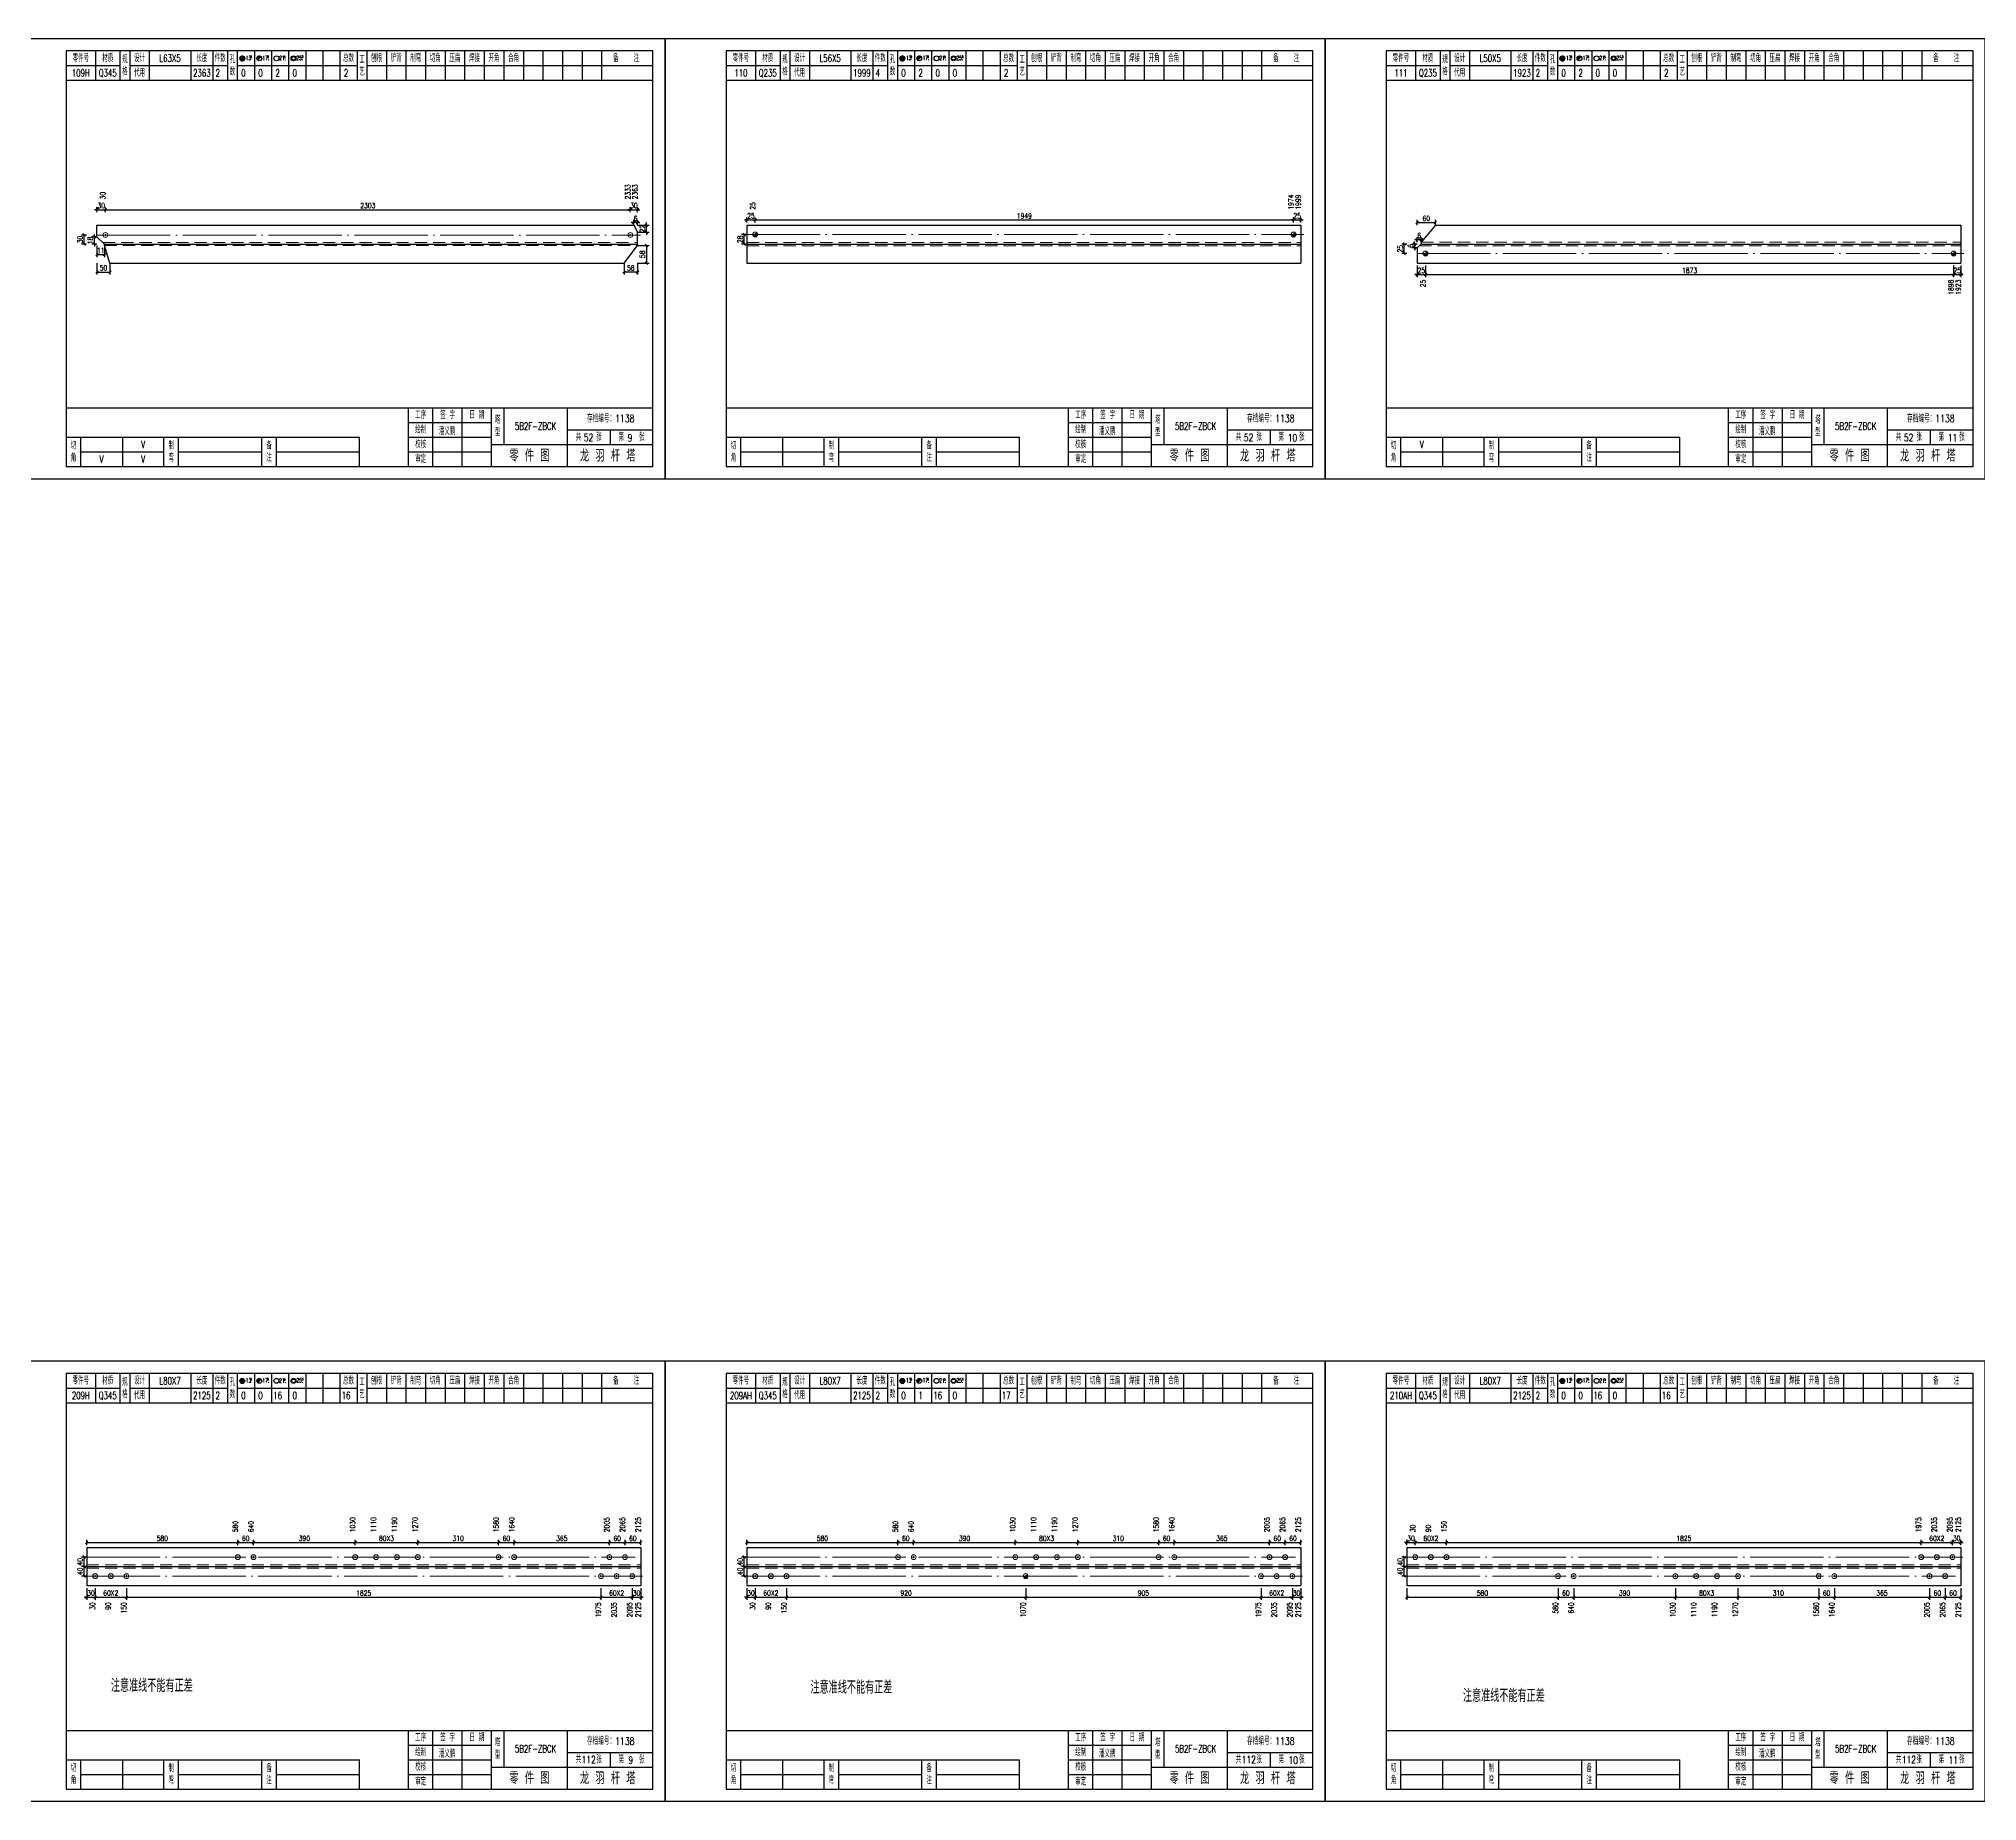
# Model space of a CAD drawing. Header units: millimetres. Extents: x 0 to 30240, y -10896 to -1348.
# Drawn here: x 2174 to 2967, y -2069 to -1348 of the extents above; entities that cross this region are included whole.
import ezdxf
from ezdxf.enums import TextEntityAlignment as Align

# ---------------------------------------------------------------- set-up
doc = ezdxf.new("R2010")
doc.units = ezdxf.units.MM
doc.header["$LTSCALE"] = 20
doc.header["$PDMODE"] = 1
doc.linetypes.add('DASHDOT2X', pattern=[1.75, 1.5, -0.125, 0, -0.125])
doc.linetypes.add('HIDDEN', pattern=[0.375, 0.25, -0.125])
for name, color, linetype, lineweight in [('1', 7, 'Continuous', 25), ('11', 3, 'Continuous', 13), ('2', 1, 'HIDDEN', 13), ('5', 1, 'Continuous', 13), ('7', 2, 'DASHDOT2X', 13)]:
    doc.layers.add(name, color=color, linetype=linetype, lineweight=lineweight)
doc.styles.get("Standard").update_dxf_attribs({"font": 'simplex', "width": 0.7, "bigfont": 'gbhzfs.shx'})
doc.styles.add('SYMBOL_TXT', font='txt.shx', dxfattribs={"width": 0.6})
doc.styles.add('TITLE_TXT', font='simplex.shx', dxfattribs={"width": 0.75, "height": 2.5, "bigfont": 'gbhzfs.shx'})
doc.dimstyles.get("Standard").update_dxf_attribs({"dimtxt": 2.1, "dimasz": 1, "dimexe": 1.05, "dimexo": 0, "dimgap": 0.63, "dimtad": 1, "dimzin": 0, "dimdsep": 46, "dimtxsty": 'standard', "dimblk": 'OBLIQUE', "dimblk1": 'OBLIQUE', "dimblk2": 'OBLIQUE', "dimcen": 0.09, "dimadec": 0, "dimazin": 0, "dimtfac": 1, "dimtdec": 1, "dimtix": 1, "dimtmove": 0, "dimatfit": 3, "dimfxl": 0, "dimtolj": 1, "dimtzin": 0, "dimarcsym": 0})
pattern_1 = [(0, (-3, 0), (0, 0.0125), [])]

# ---------------------------------------------------------------- blocks, each defined once
blk = doc.blocks.new('M12_HOLE')
h = blk.add_hatch()
h.set_pattern_fill('LINE', scale=0.1, style=0)
h.set_pattern_definition(pattern_1)
h.paths.add_polyline_path([(-5, 0, 1), (-1, 0, 1)])
at = {"color": 7}
blk.add_circle((-3, 0), 2, dxfattribs=at)
at = {"color": 7, "attachment_point": 1, "style": 'SYMBOL_TXT'}
for s, insert, char_height, width in [('13\\f??|b0|i0|c0|p54;.', (-0.1, 2.1), 3.5, 5.707), ('5', (3.7, 2.3), 1.8, 2.931)]:
    blk.add_mtext(s, dxfattribs=dict(at, insert=insert, char_height=char_height, width=width))
blk = doc.blocks.new('M16_HOLE')
h = blk.add_hatch()
h.set_pattern_fill('LINE', scale=0.1, style=0)
h.set_pattern_definition(pattern_1)
h.paths.add_polyline_path([(-1.6, 1.4, 0.668179), (-5, 0, 0.198912), (-4.4, -1.4)])
at = {"color": 7}
blk.add_circle((-3, 0), 2, dxfattribs=at)
at = {"color": 7, "attachment_point": 1, "style": 'SYMBOL_TXT'}
for s, insert, char_height, width in [('17.', (-0.4, 2.1), 3.5, 6.316), ('5', (3.6, 2.3), 1.8, 1.822)]:
    blk.add_mtext(s, dxfattribs=dict(at, insert=insert, char_height=char_height, width=width))
blk = doc.blocks.new('M20_HOLE')
at = {"color": 7}
blk.add_circle((-3, 0), 2, dxfattribs=at)
at = {"color": 7, "attachment_point": 1, "style": 'SYMBOL_TXT'}
for s, insert, char_height, width in [('21.', (-0.7, 2), 3.5, 6.074), ('5', (3.3, 2), 1.8, 1.458)]:
    blk.add_mtext(s, dxfattribs=dict(at, insert=insert, char_height=char_height, width=width))
blk = doc.blocks.new('M24_HOLE')
at = {"color": 7}
for radius in [2, 1.5]:
    blk.add_circle((-3, 0), radius, dxfattribs=at)
at = {"color": 7, "attachment_point": 1, "style": 'SYMBOL_TXT'}
for s, insert, char_height, width in [('25.', (-0.7, 2.1), 3.5, 2.429), ('5', (3.9, 2.3), 1.8, 1.944)]:
    blk.add_mtext(s, dxfattribs=dict(at, insert=insert, char_height=char_height, width=width))
blk = doc.blocks.new('JgCard')
for p, q in [((270, 180), (0, 180)), ((0, 180), (0, 0)), ((265, 175), (25, 175)), ((25, 175), (25, 5)), ((37, 175), (37, 163)), ((47, 175), (47, 163)), ((51, 175), (51, 163)), ((59, 175), (59, 163)), ((76, 175), (76, 163)), ((85, 175), (85, 163)), ((91, 175), (91, 163)), ((95, 175), (95, 163)), ((102, 175), (102, 163)), ((109, 175), (109, 163)), ((116, 175), (116, 163)), ((123, 175), (123, 163)), ((130, 175), (130, 163)), ((137, 175), (137, 163)), ((144, 175), (144, 163)), ((148, 175), (148, 163)), ((156, 175), (156, 163)), ((164, 175), (164, 163)), ((172, 175), (172, 163)), ((180, 175), (180, 163)), ((188, 175), (188, 163)), ((196, 175), (196, 163)), ((204, 175), (204, 163)), ((212, 175), (212, 163)), ((220, 175), (220, 163)), ((228, 175), (228, 163)), ((236, 175), (236, 163)), ((244, 175), (244, 163)), ((265, 5), (265, 175)), ((270, 0), (270, 180)), ((25, 169), (47, 169)), ((51, 169), (91, 169)), ((95, 169), (144, 169)), ((148, 169), (265, 169)), ((25, 163), (265, 163)), ((25, 29), (265, 29)), ((165, 5), (165, 29)), ((175, 5), (175, 29)), ((187, 5), (187, 29)), ((199, 5), (199, 29)), ((204, 29), (204, 14)), ((230, 5), (230, 29)), ((25, 17), (145, 17)), ((31, 5), (31, 17)), ((48, 17), (48, 5)), ((65, 5), (65, 17)), ((71, 5), (71, 17)), ((105, 5), (105, 17)), ((111, 5), (111, 17)), ((145, 5), (145, 17)), ((165, 23), (199, 23)), ((165, 17), (199, 17)), ((230, 20), (265, 20)), ((247.5, 20), (247.5, 14)), ((31, 11), (65, 11)), ((71, 11), (105, 11)), ((111, 11), (145, 11)), ((165, 11), (199, 11)), ((199, 14), (265, 14)), ((0, 0), (270, 0)), ((25, 5), (265, 5))]:
    blk.add_line(p, q)
blk.add_lwpolyline([(96.03, 171.99, -1), (98.03, 171.99, -1)], format="xyb", close=True)
blk.add_point((145, 96))
at = {"xscale": 0.5, "yscale": 0.5, "zscale": 0.5}
for name, p in [('M12_HOLE', (98.53, 171.99)), ('M16_HOLE', (105.5, 172)), ('M20_HOLE', (112.5, 172)), ('M24_HOLE', (119.5, 172))]:
    blk.add_blockref(name, p, dxfattribs=at)
at = {"style": 'TITLE_TXT', "width": 0.75}
for s, height, p in [('存档编号：1138', 3.076, (238.02, 23.07)), ('潘义鹏', 3, (177.45, 17.91)), ('龙 羽 杆 塔', 5, (235.17, 6.97))]:
    blk.add_text(s, height=height, dxfattribs=at).set_placement(p)
at = {"attachment_point": 5, "style": 'TITLE_TXT'}
for s, insert, char_height, width in [('零件号', (31, 172), 3, 15), ('材质', (42, 172), 3, 8), ('规格', (49, 169), 3, 4), ('代用', (55, 166), 3, 8), ('设计', (55, 172), 3, 8), ('长度', (80.5, 172), 3, 8), ('件数', (88, 172), 3, 6), ('孔数', (93, 169), 3, 4), ('总数', (140.5, 172), 3, 7), ('工\\P艺', (146, 169), 3, 4), ('刨根', (152, 172), 3, 8), ('铲背', (160, 172), 3, 8), ('制弯', (168, 172), 3, 8), ('切角', (176, 172), 3, 8), ('压扁', (184, 172), 3, 8), ('焊接', (192, 172), 3, 8), ('开角', (200, 172), 3, 8), ('合角', (208, 172), 3, 8), ('备    注', (254, 172), 3, 22), ('工序', (170, 26), 3, 10), ('签 字', (181, 26), 3, 12), ('日 期', (193, 26), 3, 12), ('塔\\P型', (201.5, 21.5), 3, 5), ('绘制', (170, 20), 3, 10), ('共    张', (238.75, 17), 3, 17.5), ('第    张', (256.25, 17), 3, 17.5), ('切\\P角', (28, 11), 3, 6), ('制\\P弯', (68, 11), 3, 6), ('备\\P注', (108, 11), 3, 6), ('校核', (170, 14), 3, 10), ('审定', (170, 8), 3, 10), ('零 件 图', (214.5, 9.5), 5, 31)]:
    blk.add_mtext(s, dxfattribs=dict(at, insert=insert, char_height=char_height, width=width))
blk = doc.blocks.new('M20')
for p, q in [((-0.5, 0), (0.5, 0)), ((0, -0.5), (0, 0.5))]:
    blk.add_line(p, q)
blk.add_circle((0, 0), 1)
blk = doc.blocks.new('_Oblique')
at = {"color": 0, "linetype": 'ByBlock', "lineweight": -2}
blk.add_line((-0.5, -0.5), (0.5, 0.5), dxfattribs=at)
blk = doc.blocks.new('*D184')
at = {"layer": '11', "color": 0, "lineweight": -2}
for p, q in [((2197.6, -1417.79), (2196.6, -1417.79)), ((2197.6, -1418.84), (2197.6, -1416.74)), ((2197.6, -1417.79), (2201.04, -1417.79)), ((2201.04, -1418.84), (2201.04, -1416.74)), ((2201.04, -1417.79), (2202.04, -1417.79))]:
    blk.add_line(p, q, dxfattribs=at)
at = {"layer": 'Defpoints', "color": 0}
for p in [(2197.6, -1418.84), (2201.04, -1417.79), (2201.04, -1418.84)]:
    blk.add_point(p, dxfattribs=at)
at = {"layer": '11', "color": 0, "lineweight": -2}
blk.add_blockref('_Oblique', (2197.6, -1417.79), dxfattribs=at)
at = {"layer": '11', "color": 0, "lineweight": -2, "rotation": 180}
blk.add_blockref('_Oblique', (2201.04, -1417.79), dxfattribs=at)
at = {"layer": '11', "color": 0, "insert": (2199.32, -1416.11), "char_height": 2.1, "attachment_point": 5}
blk.add_mtext('\\A1;30', dxfattribs=at)
blk = doc.blocks.new('*D186')
at = {"layer": '11', "color": 0, "lineweight": -2}
for p, q in [((2415.76, -1417.79), (2414.76, -1417.79)), ((2415.76, -1418.84), (2415.76, -1416.74)), ((2415.76, -1417.79), (2418.7, -1417.79)), ((2418.7, -1418.84), (2418.7, -1416.74)), ((2418.7, -1417.79), (2419.7, -1417.79))]:
    blk.add_line(p, q, dxfattribs=at)
at = {"layer": 'Defpoints', "color": 0}
for p in [(2415.76, -1418.84), (2418.7, -1417.79), (2418.7, -1418.84)]:
    blk.add_point(p, dxfattribs=at)
at = {"layer": '11', "color": 0, "lineweight": -2}
blk.add_blockref('_Oblique', (2415.76, -1417.79), dxfattribs=at)
at = {"layer": '11', "color": 0, "lineweight": -2, "rotation": 180}
blk.add_blockref('_Oblique', (2418.7, -1417.79), dxfattribs=at)
at = {"layer": '11', "color": 0, "insert": (2417.23, -1416.11), "char_height": 2.1, "attachment_point": 5}
blk.add_mtext('\\A1;30', dxfattribs=at)
blk = doc.blocks.new('*D189')
at = {"layer": '11', "color": 0, "lineweight": -2}
for p, q in [((2197.6, -1428.9), (2195.5, -1428.9)), ((2197.6, -1431.86), (2195.5, -1431.86)), ((2196.55, -1428.9), (2196.55, -1427.9)), ((2196.55, -1431.86), (2196.55, -1428.9)), ((2196.55, -1431.86), (2196.55, -1432.86))]:
    blk.add_line(p, q, dxfattribs=at)
at = {"layer": 'Defpoints', "color": 0}
for p in [(2196.55, -1428.9), (2197.6, -1428.9), (2197.6, -1431.86)]:
    blk.add_point(p, dxfattribs=at)
at = {"layer": '11', "color": 0, "lineweight": -2}
for p, rotation in [((2196.55, -1428.9), 270), ((2196.55, -1431.86), 90)]:
    blk.add_blockref('_Oblique', p, dxfattribs=dict(at, rotation=rotation))
at = {"layer": '11', "color": 0, "insert": (2194.87, -1430.38), "char_height": 2.1, "attachment_point": 5, "rotation": 90}
blk.add_mtext('\\A1;18', dxfattribs=at)
blk = doc.blocks.new('*D190')
at = {"layer": '11', "color": 0, "lineweight": -2}
for p, q in [((2418.7, -1432.48), (2423.43, -1432.48)), ((2422.38, -1432.48), (2422.38, -1439.63)), ((2418.7, -1439.63), (2423.43, -1439.63))]:
    blk.add_line(p, q, dxfattribs=at)
at = {"layer": 'Defpoints', "color": 0}
for p in [(2418.7, -1432.48), (2418.7, -1439.63), (2422.38, -1439.63)]:
    blk.add_point(p, dxfattribs=at)
at = {"layer": '11', "color": 0, "lineweight": -2}
for p, rotation in [((2422.38, -1432.48), 90), ((2422.38, -1439.63), 270)]:
    blk.add_blockref('_Oblique', p, dxfattribs=dict(at, rotation=rotation))
at = {"layer": '11', "color": 0, "insert": (2420.7, -1436.06), "char_height": 2.1, "attachment_point": 5, "rotation": 90}
blk.add_mtext('\\A1;58', dxfattribs=at)
blk = doc.blocks.new('*D191')
at = {"layer": '11', "color": 0, "lineweight": -2}
for p, q in [((2413.18, -1439.63), (2413.18, -1444.36)), ((2418.7, -1439.63), (2418.7, -1444.36)), ((2418.7, -1443.31), (2413.18, -1443.31))]:
    blk.add_line(p, q, dxfattribs=at)
at = {"layer": 'Defpoints', "color": 0}
for p in [(2413.18, -1439.63), (2418.7, -1439.63), (2413.18, -1443.31)]:
    blk.add_point(p, dxfattribs=at)
at = {"layer": '11', "color": 0, "lineweight": -2, "rotation": 180}
blk.add_blockref('_Oblique', (2413.18, -1443.31), dxfattribs=at)
at = {"layer": '11', "color": 0, "lineweight": -2}
blk.add_blockref('_Oblique', (2418.7, -1443.31), dxfattribs=at)
at = {"layer": '11', "color": 0, "insert": (2415.94, -1441.63), "char_height": 2.1, "attachment_point": 5}
blk.add_mtext('\\A1;58', dxfattribs=at)
blk = doc.blocks.new('*D192')
at = {"layer": '11', "color": 0, "lineweight": -2}
for p, q in [((2418.7, -1424.09), (2423.43, -1424.09)), ((2418.7, -1427.05), (2423.43, -1427.05)), ((2422.38, -1424.09), (2422.38, -1423.09)), ((2422.38, -1427.05), (2422.38, -1424.09)), ((2422.38, -1427.05), (2422.38, -1428.05))]:
    blk.add_line(p, q, dxfattribs=at)
at = {"layer": 'Defpoints', "color": 0}
for p in [(2418.7, -1424.09), (2418.7, -1427.05), (2422.38, -1424.09)]:
    blk.add_point(p, dxfattribs=at)
at = {"layer": '11', "color": 0, "lineweight": -2}
for p, rotation in [((2422.38, -1424.09), 270), ((2422.38, -1427.05), 90)]:
    blk.add_blockref('_Oblique', p, dxfattribs=dict(at, rotation=rotation))
at = {"layer": '11', "color": 0, "insert": (2420.7, -1425.57), "char_height": 2.1, "attachment_point": 5, "rotation": 90}
blk.add_mtext('\\A1;22', dxfattribs=at)
blk = doc.blocks.new('*D193')
at = {"layer": '11', "color": 0, "lineweight": -2}
for p, q in [((2417.15, -1423.04), (2416.15, -1423.04)), ((2417.15, -1424.09), (2417.15, -1421.99)), ((2418.7, -1423.04), (2417.15, -1423.04)), ((2418.7, -1424.09), (2418.7, -1421.99)), ((2418.7, -1423.04), (2419.7, -1423.04))]:
    blk.add_line(p, q, dxfattribs=at)
at = {"layer": 'Defpoints', "color": 0}
for p in [(2417.15, -1423.04), (2417.15, -1424.09), (2418.7, -1424.09)]:
    blk.add_point(p, dxfattribs=at)
at = {"layer": '11', "color": 0, "lineweight": -2}
blk.add_blockref('_Oblique', (2417.15, -1423.04), dxfattribs=at)
at = {"layer": '11', "color": 0, "lineweight": -2, "rotation": 180}
blk.add_blockref('_Oblique', (2418.7, -1423.04), dxfattribs=at)
at = {"layer": '11', "color": 0, "insert": (2417.92, -1421.36), "char_height": 2.1, "attachment_point": 5}
blk.add_mtext('\\A1;6', dxfattribs=at)
blk = doc.blocks.new('M16')
for p, q in [((-0.71, -0.71), (0.71, 0.71)), ((-0.4, 0), (0.4, 0)), ((0, 0.4), (0, -0.4))]:
    blk.add_line(p, q)
blk.add_circle((0, 0), 1)
for radius in [0.8, 0.6, 0.4, 0.2]:
    blk.add_arc((0, 0), radius, 225, 45)
blk = doc.blocks.new('*D195')
at = {"layer": '11', "color": 0, "lineweight": -2}
for p, q in [((2463.4, -1421.99), (2462.4, -1421.99)), ((2463.4, -1423.04), (2463.4, -1420.94)), ((2463.4, -1421.99), (2466.84, -1421.99)), ((2466.84, -1423.04), (2466.84, -1420.94)), ((2466.84, -1421.99), (2467.84, -1421.99))]:
    blk.add_line(p, q, dxfattribs=at)
at = {"layer": 'Defpoints', "color": 0}
for p in [(2463.4, -1423.04), (2466.84, -1421.99), (2466.84, -1423.04)]:
    blk.add_point(p, dxfattribs=at)
at = {"layer": '11', "color": 0, "lineweight": -2}
blk.add_blockref('_Oblique', (2463.4, -1421.99), dxfattribs=at)
at = {"layer": '11', "color": 0, "lineweight": -2, "rotation": 180}
blk.add_blockref('_Oblique', (2466.84, -1421.99), dxfattribs=at)
at = {"layer": '11', "color": 0, "insert": (2465.12, -1420.31), "char_height": 2.1, "attachment_point": 5}
blk.add_mtext('\\A1;25', dxfattribs=at)
blk = doc.blocks.new('*D197')
at = {"layer": '11', "color": 0, "lineweight": -2}
for p, q in [((2687.06, -1421.99), (2686.06, -1421.99)), ((2687.06, -1423.04), (2687.06, -1420.94)), ((2687.06, -1421.99), (2690, -1421.99)), ((2690, -1423.04), (2690, -1420.94)), ((2690, -1421.99), (2691, -1421.99))]:
    blk.add_line(p, q, dxfattribs=at)
at = {"layer": 'Defpoints', "color": 0}
for p in [(2687.06, -1423.04), (2690, -1421.99), (2690, -1423.04)]:
    blk.add_point(p, dxfattribs=at)
at = {"layer": '11', "color": 0, "lineweight": -2}
blk.add_blockref('_Oblique', (2687.06, -1421.99), dxfattribs=at)
at = {"layer": '11', "color": 0, "lineweight": -2, "rotation": 180}
blk.add_blockref('_Oblique', (2690, -1421.99), dxfattribs=at)
at = {"layer": '11', "color": 0, "insert": (2688.53, -1420.31), "char_height": 2.1, "attachment_point": 5}
blk.add_mtext('\\A1;25', dxfattribs=at)
blk = doc.blocks.new('*D199')
at = {"layer": '11', "color": 0, "lineweight": -2}
for p, q in [((2737.6, -1440.68), (2737.6, -1445.41)), ((2741.04, -1440.68), (2741.04, -1445.41)), ((2737.6, -1444.36), (2736.6, -1444.36)), ((2737.6, -1444.36), (2741.04, -1444.36)), ((2741.04, -1444.36), (2742.04, -1444.36))]:
    blk.add_line(p, q, dxfattribs=at)
at = {"layer": 'Defpoints', "color": 0}
for p in [(2737.6, -1440.68), (2741.04, -1440.68), (2741.04, -1444.36)]:
    blk.add_point(p, dxfattribs=at)
at = {"layer": '11', "color": 0, "lineweight": -2}
blk.add_blockref('_Oblique', (2737.6, -1444.36), dxfattribs=at)
at = {"layer": '11', "color": 0, "lineweight": -2, "rotation": 180}
blk.add_blockref('_Oblique', (2741.04, -1444.36), dxfattribs=at)
at = {"layer": '11', "color": 0, "insert": (2739.32, -1442.68), "char_height": 2.1, "attachment_point": 5}
blk.add_mtext('\\A1;25', dxfattribs=at)
blk = doc.blocks.new('*D201')
at = {"layer": '11', "color": 0, "lineweight": -2}
for p, q in [((2957.06, -1440.68), (2957.06, -1445.41)), ((2960, -1440.68), (2960, -1445.41)), ((2957.06, -1444.36), (2956.06, -1444.36)), ((2957.06, -1444.36), (2960, -1444.36)), ((2960, -1444.36), (2961, -1444.36))]:
    blk.add_line(p, q, dxfattribs=at)
at = {"layer": 'Defpoints', "color": 0}
for p in [(2957.06, -1440.68), (2960, -1440.68), (2960, -1444.36)]:
    blk.add_point(p, dxfattribs=at)
at = {"layer": '11', "color": 0, "lineweight": -2}
blk.add_blockref('_Oblique', (2957.06, -1444.36), dxfattribs=at)
at = {"layer": '11', "color": 0, "lineweight": -2, "rotation": 180}
blk.add_blockref('_Oblique', (2960, -1444.36), dxfattribs=at)
at = {"layer": '11', "color": 0, "insert": (2958.53, -1442.68), "char_height": 2.1, "attachment_point": 5}
blk.add_mtext('\\A1;25', dxfattribs=at)
blk = doc.blocks.new('*D203')
at = {"layer": '11', "color": 0, "lineweight": -2}
for p, q in [((2737.6, -1430.04), (2736.6, -1430.04)), ((2737.6, -1431.09), (2737.6, -1428.99)), ((2737.6, -1430.04), (2739.25, -1430.04)), ((2739.25, -1431.09), (2739.25, -1428.99)), ((2739.25, -1430.04), (2740.25, -1430.04))]:
    blk.add_line(p, q, dxfattribs=at)
at = {"layer": 'Defpoints', "color": 0}
for p in [(2737.6, -1431.09), (2739.25, -1430.04), (2739.25, -1431.09)]:
    blk.add_point(p, dxfattribs=at)
at = {"layer": '11', "color": 0, "lineweight": -2}
blk.add_blockref('_Oblique', (2737.6, -1430.04), dxfattribs=at)
at = {"layer": '11', "color": 0, "lineweight": -2, "rotation": 180}
blk.add_blockref('_Oblique', (2739.25, -1430.04), dxfattribs=at)
at = {"layer": '11', "color": 0, "insert": (2738.43, -1428.36), "char_height": 2.1, "attachment_point": 5}
blk.add_mtext('\\A1;6', dxfattribs=at)
blk = doc.blocks.new('*D204')
at = {"layer": '11', "color": 0, "lineweight": -2}
for p, q in [((2737.6, -1431.86), (2735.5, -1431.86)), ((2737.6, -1433.42), (2735.5, -1433.42)), ((2736.55, -1431.86), (2736.55, -1430.86)), ((2736.55, -1431.86), (2736.55, -1433.42)), ((2736.55, -1433.42), (2736.55, -1434.42))]:
    blk.add_line(p, q, dxfattribs=at)
at = {"layer": 'Defpoints', "color": 0}
for p in [(2736.55, -1433.42), (2737.6, -1431.86), (2737.6, -1433.42)]:
    blk.add_point(p, dxfattribs=at)
at = {"layer": '11', "color": 0, "lineweight": -2}
for p, rotation in [((2736.55, -1431.86), 270), ((2736.55, -1433.42), 90)]:
    blk.add_blockref('_Oblique', p, dxfattribs=dict(at, rotation=rotation))
at = {"layer": '11', "color": 0, "insert": (2734.87, -1432.64), "char_height": 2.1, "attachment_point": 5, "rotation": 90}
blk.add_mtext('\\A1;6', dxfattribs=at)
blk = doc.blocks.new('*D1122')
at = {"layer": '11', "color": 0, "lineweight": -2}
for p, q in [((2193.4, -1981.79), (2193.4, -1986.51)), ((2196.84, -1981.79), (2196.84, -1986.51)), ((2193.4, -1985.46), (2192.4, -1985.46)), ((2193.4, -1985.46), (2196.84, -1985.46)), ((2196.84, -1985.46), (2197.84, -1985.46))]:
    blk.add_line(p, q, dxfattribs=at)
at = {"layer": 'Defpoints', "color": 0}
for p in [(2193.4, -1981.79), (2196.84, -1981.79), (2196.84, -1985.46)]:
    blk.add_point(p, dxfattribs=at)
at = {"layer": '11', "color": 0, "lineweight": -2}
blk.add_blockref('_Oblique', (2193.4, -1985.46), dxfattribs=at)
at = {"layer": '11', "color": 0, "lineweight": -2, "rotation": 180}
blk.add_blockref('_Oblique', (2196.84, -1985.46), dxfattribs=at)
at = {"layer": '11', "color": 0, "insert": (2195.12, -1983.78), "char_height": 2.1, "attachment_point": 5}
blk.add_mtext('\\A1;30', dxfattribs=at)
blk = doc.blocks.new('*D1126')
at = {"layer": '11', "color": 0, "lineweight": -2}
for p, q in [((2416.56, -1981.79), (2416.56, -1986.51)), ((2420, -1981.79), (2420, -1986.51)), ((2416.56, -1985.46), (2415.56, -1985.46)), ((2416.56, -1985.46), (2420, -1985.46)), ((2420, -1985.46), (2421, -1985.46))]:
    blk.add_line(p, q, dxfattribs=at)
at = {"layer": 'Defpoints', "color": 0}
for p in [(2416.56, -1981.79), (2420, -1981.79), (2420, -1985.46)]:
    blk.add_point(p, dxfattribs=at)
at = {"layer": '11', "color": 0, "lineweight": -2}
blk.add_blockref('_Oblique', (2416.56, -1985.46), dxfattribs=at)
at = {"layer": '11', "color": 0, "lineweight": -2, "rotation": 180}
blk.add_blockref('_Oblique', (2420, -1985.46), dxfattribs=at)
at = {"layer": '11', "color": 0, "insert": (2418.28, -1983.78), "char_height": 2.1, "attachment_point": 5}
blk.add_mtext('\\A1;30', dxfattribs=at)
blk = doc.blocks.new('*D1138')
at = {"layer": '11', "color": 0, "lineweight": -2}
for p, q in [((2463.4, -1981.79), (2463.4, -1986.51)), ((2466.84, -1981.79), (2466.84, -1986.51)), ((2463.4, -1985.46), (2462.4, -1985.46)), ((2463.4, -1985.46), (2466.84, -1985.46)), ((2466.84, -1985.46), (2467.84, -1985.46))]:
    blk.add_line(p, q, dxfattribs=at)
at = {"layer": 'Defpoints', "color": 0}
for p in [(2463.4, -1981.79), (2466.84, -1981.79), (2466.84, -1985.46)]:
    blk.add_point(p, dxfattribs=at)
at = {"layer": '11', "color": 0, "lineweight": -2}
blk.add_blockref('_Oblique', (2463.4, -1985.46), dxfattribs=at)
at = {"layer": '11', "color": 0, "lineweight": -2, "rotation": 180}
blk.add_blockref('_Oblique', (2466.84, -1985.46), dxfattribs=at)
at = {"layer": '11', "color": 0, "insert": (2465.12, -1983.78), "char_height": 2.1, "attachment_point": 5}
blk.add_mtext('\\A1;30', dxfattribs=at)
blk = doc.blocks.new('*D1143')
at = {"layer": '11', "color": 0, "lineweight": -2}
for p, q in [((2686.56, -1981.79), (2686.56, -1986.51)), ((2690, -1981.79), (2690, -1986.51)), ((2686.56, -1985.46), (2685.56, -1985.46)), ((2686.56, -1985.46), (2690, -1985.46)), ((2690, -1985.46), (2691, -1985.46))]:
    blk.add_line(p, q, dxfattribs=at)
at = {"layer": 'Defpoints', "color": 0}
for p in [(2686.56, -1981.79), (2690, -1981.79), (2690, -1985.46)]:
    blk.add_point(p, dxfattribs=at)
at = {"layer": '11', "color": 0, "lineweight": -2}
blk.add_blockref('_Oblique', (2686.56, -1985.46), dxfattribs=at)
at = {"layer": '11', "color": 0, "lineweight": -2, "rotation": 180}
blk.add_blockref('_Oblique', (2690, -1985.46), dxfattribs=at)
at = {"layer": '11', "color": 0, "insert": (2688.28, -1983.78), "char_height": 2.1, "attachment_point": 5}
blk.add_mtext('\\A1;30', dxfattribs=at)
blk = doc.blocks.new('*D1164')
at = {"layer": '11', "color": 0, "lineweight": -2}
for p, q in [((2733.4, -1963.1), (2732.4, -1963.1)), ((2733.4, -1964.15), (2733.4, -1962.05)), ((2733.4, -1963.1), (2736.84, -1963.1)), ((2736.84, -1964.15), (2736.84, -1962.05)), ((2736.84, -1963.1), (2737.84, -1963.1))]:
    blk.add_line(p, q, dxfattribs=at)
at = {"layer": 'Defpoints', "color": 0}
for p in [(2733.4, -1964.15), (2736.84, -1963.1), (2736.84, -1964.15)]:
    blk.add_point(p, dxfattribs=at)
at = {"layer": '11', "color": 0, "lineweight": -2}
blk.add_blockref('_Oblique', (2733.4, -1963.1), dxfattribs=at)
at = {"layer": '11', "color": 0, "lineweight": -2, "rotation": 180}
blk.add_blockref('_Oblique', (2736.84, -1963.1), dxfattribs=at)
at = {"layer": '11', "color": 0, "insert": (2735.12, -1961.42), "char_height": 2.1, "attachment_point": 5}
blk.add_mtext('\\A1;30', dxfattribs=at)
blk = doc.blocks.new('*D1168')
at = {"layer": '11', "color": 0, "lineweight": -2}
for p, q in [((2956.56, -1963.1), (2955.56, -1963.1)), ((2956.56, -1964.15), (2956.56, -1962.05)), ((2956.56, -1963.1), (2960, -1963.1)), ((2960, -1964.15), (2960, -1962.05)), ((2960, -1963.1), (2961, -1963.1))]:
    blk.add_line(p, q, dxfattribs=at)
at = {"layer": 'Defpoints', "color": 0}
for p in [(2956.56, -1964.15), (2960, -1963.1), (2960, -1964.15)]:
    blk.add_point(p, dxfattribs=at)
at = {"layer": '11', "color": 0, "lineweight": -2}
blk.add_blockref('_Oblique', (2956.56, -1963.1), dxfattribs=at)
at = {"layer": '11', "color": 0, "lineweight": -2, "rotation": 180}
blk.add_blockref('_Oblique', (2960, -1963.1), dxfattribs=at)
at = {"layer": '11', "color": 0, "insert": (2958.28, -1961.42), "char_height": 2.1, "attachment_point": 5}
blk.add_mtext('\\A1;30', dxfattribs=at)

msp = doc.modelspace()

# ---------------------------------------------------------------- linework, layer by layer
at = {"layer": '1'}
for p, q in [((2197.6, -1428.903), (2197.6, -1424.093)), ((2197.6, -1424.093), (2417.15, -1424.093)), ((2417.15, -1424.093), (2418.7, -1427.053)), ((2418.7, -1431.863), (2418.7, -1427.053)), ((2463.4, -1424.093), (2463.4, -1439.633)), ((2463.4, -1424.093), (2690, -1424.093)), ((2690, -1424.093), (2690, -1439.633)), ((2745.077, -1424.093), (2739.251, -1431.086)), ((2745.077, -1424.093), (2960, -1424.093)), ((2960, -1424.093), (2960, -1439.633)), ((2200.696, -1431.863), (2197.6, -1428.903)), ((2200.696, -1432.48), (2200.696, -1431.863)), ((2200.696, -1431.863), (2418.7, -1431.863)), ((2202.905, -1439.633), (2200.696, -1432.48)), ((2413.181, -1439.633), (2418.7, -1432.48)), ((2418.7, -1431.863), (2418.7, -1432.48)), ((2463.4, -1431.863), (2690, -1431.863)), ((2739.251, -1431.863), (2737.6, -1433.417)), ((2737.6, -1433.417), (2737.6, -1439.633)), ((2739.251, -1431.086), (2739.251, -1431.863)), ((2739.251, -1431.863), (2960, -1431.863)), ((2202.905, -1439.633), (2413.181, -1439.633)), ((2463.4, -1439.633), (2690, -1439.633)), ((2737.6, -1439.633), (2960, -1439.633)), ((2193.4, -1965.196), (2193.4, -1980.736)), ((2193.4, -1965.196), (2420, -1965.196)), ((2420, -1965.196), (2420, -1980.736)), ((2463.4, -1965.196), (2463.4, -1980.736)), ((2463.4, -1965.196), (2690, -1965.196)), ((2690, -1965.196), (2690, -1980.736)), ((2733.4, -1965.196), (2733.4, -1980.736)), ((2733.4, -1965.196), (2960, -1965.196)), ((2960, -1965.196), (2960, -1980.736)), ((2193.4, -1972.966), (2420, -1972.966)), ((2463.4, -1972.966), (2690, -1972.966)), ((2733.4, -1972.966), (2960, -1972.966)), ((2193.4, -1980.736), (2420, -1980.736)), ((2463.4, -1980.736), (2690, -1980.736)), ((2733.4, -1980.736), (2960, -1980.736))]:
    msp.add_line(p, q, dxfattribs=at)
at = {"layer": '2'}
for p, q in [((2200.051, -1431.246), (2418.7, -1431.246)), ((2200.696, -1432.48), (2418.7, -1432.48)), ((2463.4, -1431.169), (2690, -1431.169)), ((2463.4, -1432.557), (2690, -1432.557)), ((2738.426, -1432.64), (2960, -1432.64)), ((2739.251, -1431.086), (2960, -1431.086)), ((2193.4, -1972.286), (2420, -1972.286)), ((2193.4, -1973.646), (2420, -1973.646)), ((2463.4, -1972.286), (2690, -1972.286)), ((2463.4, -1973.646), (2690, -1973.646)), ((2733.4, -1972.286), (2960, -1972.286)), ((2733.4, -1973.646), (2960, -1973.646))]:
    msp.add_line(p, q, dxfattribs=at)
at = {"layer": '7'}
for p, q in [((2197.6, -1428.163), (2419.96, -1428.163)), ((2463.4, -1427.978), (2691.26, -1427.978)), ((2737.6, -1435.748), (2961.26, -1435.748)), ((2193.4, -1969.081), (2417.802, -1969.081)), ((2463.4, -1969.081), (2687.802, -1969.081)), ((2733.4, -1969.081), (2960.76, -1969.081)), ((2193.4, -1976.851), (2420.76, -1976.851)), ((2463.4, -1976.851), (2690.76, -1976.851)), ((2733.4, -1976.851), (2957.802, -1976.851))]:
    msp.add_line(p, q, dxfattribs=at)

# ---------------------------------------------------------------- block references
at = {"layer": '1'}
for p in [(2160, -1527.863), (2430, -1527.863), (2700, -1527.863), (2160, -2068.966), (2430, -2068.966), (2700, -2068.966)]:
    msp.add_blockref('JgCard', p, dxfattribs=at)
at = {"layer": '5'}
for name, p in [('M20', (2201.04, -1428.163)), ('M20', (2415.76, -1428.163)), ('M16', (2466.84, -1427.978)), ('M16', (2687.06, -1427.978)), ('M16', (2741.04, -1435.748)), ('M16', (2957.06, -1435.748)), ('M20', (2255.248, -1969.081)), ('M20', (2261.647, -1969.081)), ('M20', (2303.234, -1969.081)), ('M20', (2311.765, -1969.081)), ('M20', (2320.296, -1969.081)), ('M20', (2328.827, -1969.081)), ('M20', (2361.884, -1969.081)), ('M20', (2368.282, -1969.081)), ('M20', (2407.204, -1969.081)), ('M20', (2413.602, -1969.081)), ('M20', (2525.248, -1969.081)), ('M20', (2531.647, -1969.081)), ('M20', (2573.234, -1969.081)), ('M20', (2581.765, -1969.081)), ('M20', (2590.296, -1969.081)), ('M20', (2598.827, -1969.081)), ('M20', (2631.884, -1969.081)), ('M20', (2638.282, -1969.081)), ('M20', (2677.204, -1969.081)), ('M20', (2683.602, -1969.081)), ('M20', (2736.84, -1969.081)), ('M20', (2743.238, -1969.081)), ('M20', (2749.636, -1969.081)), ('M20', (2943.764, -1969.081)), ('M20', (2950.162, -1969.081)), ('M20', (2956.56, -1969.081)), ('M20', (2196.84, -1976.851)), ('M20', (2203.238, -1976.851)), ('M20', (2209.636, -1976.851)), ('M20', (2403.764, -1976.851)), ('M20', (2410.162, -1976.851)), ('M20', (2416.56, -1976.851)), ('M20', (2466.84, -1976.851)), ('M20', (2473.238, -1976.851)), ('M20', (2479.636, -1976.851)), ('M16', (2577.5, -1976.851)), ('M20', (2673.764, -1976.851)), ('M20', (2680.162, -1976.851)), ('M20', (2686.56, -1976.851)), ('M20', (2795.248, -1976.851)), ('M20', (2801.647, -1976.851)), ('M20', (2843.234, -1976.851)), ('M20', (2851.765, -1976.851)), ('M20', (2860.296, -1976.851)), ('M20', (2868.827, -1976.851)), ('M20', (2901.884, -1976.851)), ('M20', (2908.282, -1976.851)), ('M20', (2947.204, -1976.851)), ('M20', (2953.602, -1976.851))]:
    msp.add_blockref(name, p, dxfattribs=at)

# ---------------------------------------------------------------- texts
at = {"style": 'TITLE_TXT', "width": 0.75}
for s, p in [('52', (2396.734, -1512.53)), ('9', (2414.691, -1512.621)), ('52', (2666.734, -1512.53)), ('10', (2684.691, -1512.621)), ('52', (2936.734, -1512.53)), ('11', (2954.691, -1512.621)), ('112', (2395.855, -2053.439)), ('9', (2415.003, -2053.654)), ('112', (2665.855, -2053.439)), ('10', (2685.003, -2053.654)), ('112', (2935.855, -2053.439)), ('11', (2955.003, -2053.654))]:
    msp.add_text(s, height=3, dxfattribs=at).set_placement(p)
at = {"layer": '1', "width": 0.7}
for s, height, p in [('L63X5', 3, (2227.5, -1355.863)), ('L56X5', 3, (2497.5, -1355.863)), ('L50X5', 3, (2767.5, -1355.863)), ('109H', 3, (2191, -1361.863)), ('Q345', 3, (2202, -1361.863)), ('2363', 3, (2240.5, -1361.863)), ('2', 3, (2247, -1361.863)), ('0', 3, (2257.5, -1361.863)), ('0', 3, (2264.5, -1361.863)), ('2', 3, (2271.5, -1361.863)), ('0', 3, (2278.5, -1361.863)), ('2', 3, (2299.5, -1361.863)), ('110', 3, (2461, -1361.863)), ('Q235', 3, (2472, -1361.863)), ('1999', 3, (2510.5, -1361.863)), ('4', 3, (2517, -1361.863)), ('0', 3, (2527.5, -1361.863)), ('2', 3, (2534.5, -1361.863)), ('0', 3, (2541.5, -1361.863)), ('0', 3, (2548.5, -1361.863)), ('2', 3, (2569.5, -1361.863)), ('111', 3, (2731, -1361.863)), ('Q235', 3, (2742, -1361.863)), ('1923', 3, (2780.5, -1361.863)), ('2', 3, (2787, -1361.863)), ('0', 3, (2797.5, -1361.863)), ('2', 3, (2804.5, -1361.863)), ('0', 3, (2811.5, -1361.863)), ('0', 3, (2818.5, -1361.863)), ('2', 3, (2839.5, -1361.863)), ('V', 3, (2216.5, -1513.863)), ('V', 3, (2739.5, -1513.863)), ('V', 3, (2199.5, -1519.863)), ('V', 3, (2216.5, -1519.863)), ('209H', 3, (2191, -1902.966)), ('Q345', 3, (2202, -1902.966)), ('L80X7', 3, (2227.5, -1896.966)), ('2125', 3, (2240.5, -1902.966)), ('2', 3, (2247, -1902.966)), ('0', 3, (2257.5, -1902.966)), ('0', 3, (2264.5, -1902.966)), ('16', 3, (2271.5, -1902.966)), ('0', 3, (2278.5, -1902.966)), ('16', 3, (2299.5, -1902.966)), ('209AH', 3, (2461, -1902.966)), ('Q345', 3, (2472, -1902.966)), ('L80X7', 3, (2497.5, -1896.966)), ('2125', 3, (2510.5, -1902.966)), ('2', 3, (2517, -1902.966)), ('0', 3, (2527.5, -1902.966)), ('1', 3, (2534.5, -1902.966)), ('16', 3, (2541.5, -1902.966)), ('0', 3, (2548.5, -1902.966)), ('17', 3, (2569.5, -1902.966)), ('210AH', 3, (2731, -1902.966)), ('Q345', 3, (2742, -1902.966)), ('L80X7', 3, (2767.5, -1896.966)), ('2125', 3, (2780.5, -1902.966)), ('2', 3, (2787, -1902.966)), ('0', 3, (2797.5, -1902.966)), ('0', 3, (2804.5, -1902.966)), ('16', 3, (2811.5, -1902.966)), ('0', 3, (2818.5, -1902.966)), ('16', 3, (2839.5, -1902.966)), ('注意准线不能有正差', 5.3179, (2220.033, -2021.61)), ('注意准线不能有正差', 5.3179, (2506.2, -2022.298)), ('注意准线不能有正差', 5.3179, (2773.084, -2025.722))]:
    msp.add_text(s, height=height, dxfattribs=at).set_placement(p, align=Align.MIDDLE_CENTER)
for s, p in [('30', (2201.04, -1413.593)), ('2333', (2415.793, -1413.593)), ('2363', (2418.7, -1413.593)), ('25', (2466.84, -1417.793)), ('1974', (2687.023, -1417.793)), ('1999', (2690, -1417.793)), ('580', (2255.248, -1958.896)), ('640', (2261.647, -1958.896)), ('1030', (2303.234, -1958.896)), ('1110', (2311.765, -1958.896)), ('1190', (2320.296, -1958.896)), ('1270', (2328.827, -1958.896)), ('1580', (2361.884, -1958.896)), ('1640', (2368.282, -1958.896)), ('2005', (2407.204, -1958.896)), ('2065', (2413.602, -1958.896)), ('2125', (2420, -1958.896)), ('580', (2525.251, -1958.896)), ('640', (2531.65, -1958.896)), ('1030', (2573.237, -1958.896)), ('1110', (2581.768, -1958.896)), ('1190', (2590.299, -1958.896)), ('1270', (2598.83, -1958.896)), ('1580', (2631.887, -1958.896)), ('1640', (2638.285, -1958.896)), ('2005', (2677.207, -1958.896)), ('2065', (2683.605, -1958.896)), ('2125', (2690, -1958.896)), ('30', (2736.84, -1958.896)), ('90', (2743.238, -1958.896)), ('150', (2749.636, -1958.896)), ('1975', (2943.764, -1958.896)), ('2035', (2950.162, -1958.896)), ('2095', (2956.56, -1958.896)), ('2125', (2960, -1958.896))]:
    msp.add_text(s, height=2.1, rotation=90, dxfattribs=at).set_placement(p)
for s, p in [('25', (2741.04, -1446.458)), ('1898', (2957.029, -1446.458)), ('1923', (2960, -1446.458)), ('30', (2196.84, -1987.561)), ('90', (2203.238, -1987.561)), ('150', (2209.636, -1987.561)), ('1975', (2403.764, -1987.561)), ('2035', (2410.162, -1987.561)), ('2095', (2416.56, -1987.561)), ('2125', (2420, -1987.561)), ('30', (2466.84, -1987.561)), ('90', (2473.238, -1987.561)), ('150', (2479.636, -1987.561)), ('1070', (2577.5, -1987.561)), ('1975', (2673.764, -1987.561)), ('2035', (2680.162, -1987.561)), ('2095', (2686.56, -1987.561)), ('2125', (2690, -1987.561)), ('580', (2795.248, -1987.561)), ('640', (2801.647, -1987.561)), ('1030', (2843.234, -1987.561)), ('1110', (2851.765, -1987.561)), ('1190', (2860.296, -1987.561)), ('1270', (2868.827, -1987.561)), ('1580', (2901.884, -1987.561)), ('1640', (2908.282, -1987.561)), ('2005', (2947.204, -1987.561)), ('2065', (2953.602, -1987.561)), ('2125', (2960, -1987.561))]:
    msp.add_text(s, height=2.1, rotation=90, dxfattribs=at).set_placement(p, align=Align.RIGHT)
at = {"layer": '1', "char_height": 3, "width": 26, "attachment_point": 5}
for insert in [(2377, -1506.363), (2647, -1506.363), (2917, -1506.363), (2377, -2047.466), (2647, -2047.466), (2917, -2047.466)]:
    msp.add_mtext('5B2F-ZBCK', dxfattribs=dict(at, insert=insert))

# ---------------------------------------------------------------- dimensions: what is measured, and where the dimension line sits
at = {"layer": '1'}
for base, p1, p2, text in [((2192.35, -1428.163), (2193.35, -1431.863), (2193.35, -1428.163), '30'), ((2462.35, -1427.978), (2463.35, -1431.863), (2463.35, -1427.978), '28'), ((2732.35, -1431.863), (2733.35, -1435.748), (2733.35, -1431.863), '25'), ((2192.35, -1969.081), (2193.35, -1972.966), (2193.35, -1969.081), '40'), ((2192.35, -1972.966), (2193.35, -1976.851), (2193.35, -1972.966), '40'), ((2462.35, -1969.081), (2463.35, -1972.966), (2463.35, -1969.081), '40'), ((2462.35, -1972.966), (2463.35, -1976.851), (2463.35, -1972.966), '40'), ((2732.35, -1969.081), (2733.35, -1972.966), (2733.35, -1969.081), '40'), ((2732.35, -1972.966), (2733.35, -1976.851), (2733.35, -1972.966), '40')]:
    msp.add_linear_dim(base=base, p1=p1, p2=p2, angle=90, text=text, dimstyle='standard', dxfattribs=at).render()
at = {"layer": '11'}
for base, p1, p2, text, picture, middle in [((2201.04, -1417.793), (2197.6, -1418.843), (2201.04, -1418.843), '30', '*D184', (2199.32, -1416.113)), ((2418.7, -1417.793), (2415.76, -1418.843), (2418.7, -1418.843), '30', '*D186', (2417.23, -1416.113)), ((2466.84, -1421.993), (2463.4, -1423.043), (2466.84, -1423.043), '25', '*D195', (2465.12, -1420.313)), ((2690, -1421.993), (2687.06, -1423.043), (2690, -1423.043), '25', '*D197', (2688.53, -1420.313)), ((2417.15, -1423.043), (2418.7, -1424.093), (2417.15, -1424.093), '6', '*D193', (2417.925, -1421.363)), ((2739.251, -1430.036), (2737.6, -1431.086), (2739.251, -1431.086), '6', '*D203', (2738.426, -1428.356)), ((2413.181, -1443.308), (2418.7, -1439.633), (2413.181, -1439.633), '58', '*D191', (2415.941, -1441.628)), ((2741.04, -1444.358), (2737.6, -1440.683), (2741.04, -1440.683), '25', '*D199', (2739.32, -1442.678)), ((2960, -1444.358), (2957.06, -1440.683), (2960, -1440.683), '25', '*D201', (2958.53, -1442.678)), ((2736.84, -1963.096), (2733.4, -1964.146), (2736.84, -1964.146), '30', '*D1164', (2735.12, -1961.416)), ((2960, -1963.096), (2956.56, -1964.146), (2960, -1964.146), '30', '*D1168', (2958.28, -1961.416)), ((2196.84, -1985.461), (2193.4, -1981.786), (2196.84, -1981.786), '30', '*D1122', (2195.12, -1983.781)), ((2420, -1985.461), (2416.56, -1981.786), (2420, -1981.786), '30', '*D1126', (2418.28, -1983.781)), ((2466.84, -1985.461), (2463.4, -1981.786), (2466.84, -1981.786), '30', '*D1138', (2465.12, -1983.781)), ((2690, -1985.461), (2686.56, -1981.786), (2690, -1981.786), '30', '*D1143', (2688.28, -1983.781))]:
    dim = msp.add_linear_dim(base=base, p1=p1, p2=p2, text=text, dimstyle='standard', dxfattribs=at)
    dim.commit()
    dim.dimension.update_dxf_attribs({"geometry": picture, "text_midpoint": middle})
for base, p1, p2, text in [((2415.76, -1417.793), (2201.04, -1418.843), (2415.76, -1418.843), '2303'), ((2687.06, -1421.993), (2466.84, -1423.043), (2687.06, -1423.043), '1949'), ((2745.077, -1423.043), (2737.6, -1424.093), (2745.077, -1424.093), '60'), ((2200.696, -1436.155), (2197.6, -1432.48), (2200.696, -1432.48), '11'), ((2202.905, -1443.308), (2197.6, -1439.633), (2202.905, -1439.633), '50'), ((2957.06, -1444.358), (2741.04, -1440.683), (2957.06, -1440.683), '1873'), ((2255.248, -1963.096), (2193.4, -1964.146), (2255.248, -1964.146), '580'), ((2261.647, -1963.096), (2255.248, -1964.146), (2261.647, -1964.146), '60'), ((2303.234, -1963.096), (2261.647, -1964.146), (2303.234, -1964.146), '390'), ((2328.827, -1963.096), (2303.234, -1964.146), (2328.827, -1964.146), '80X3'), ((2361.884, -1963.096), (2328.827, -1964.146), (2361.884, -1964.146), '310'), ((2368.282, -1963.096), (2361.884, -1964.146), (2368.282, -1964.146), '60'), ((2407.204, -1963.096), (2368.282, -1964.146), (2407.204, -1964.146), '365'), ((2413.602, -1963.096), (2407.204, -1964.146), (2413.602, -1964.146), '60'), ((2420, -1963.096), (2413.602, -1964.146), (2420, -1964.146), '60'), ((2525.248, -1963.096), (2463.4, -1964.146), (2525.248, -1964.146), '580'), ((2531.647, -1963.096), (2525.248, -1964.146), (2531.647, -1964.146), '60'), ((2573.234, -1963.096), (2531.647, -1964.146), (2573.234, -1964.146), '390'), ((2598.827, -1963.096), (2573.234, -1964.146), (2598.827, -1964.146), '80X3'), ((2631.884, -1963.096), (2598.827, -1964.146), (2631.884, -1964.146), '310'), ((2638.282, -1963.096), (2631.884, -1964.146), (2638.282, -1964.146), '60'), ((2677.204, -1963.096), (2638.282, -1964.146), (2677.204, -1964.146), '365'), ((2683.602, -1963.096), (2677.204, -1964.146), (2683.602, -1964.146), '60'), ((2690, -1963.096), (2683.602, -1964.146), (2690, -1964.146), '60'), ((2749.636, -1963.096), (2736.84, -1964.146), (2749.636, -1964.146), '60X2'), ((2943.764, -1963.096), (2749.636, -1964.146), (2943.764, -1964.146), '1825'), ((2956.56, -1963.096), (2943.764, -1964.146), (2956.56, -1964.146), '60X2'), ((2209.636, -1985.461), (2196.84, -1981.786), (2209.636, -1981.786), '60X2'), ((2403.764, -1985.461), (2209.636, -1981.786), (2403.764, -1981.786), '1825'), ((2416.56, -1985.461), (2403.764, -1981.786), (2416.56, -1981.786), '60X2'), ((2479.636, -1985.461), (2466.84, -1981.786), (2479.636, -1981.786), '60X2'), ((2577.5, -1985.461), (2479.636, -1981.786), (2577.5, -1981.786), '920'), ((2673.764, -1985.461), (2577.5, -1981.786), (2673.764, -1981.786), '905'), ((2686.56, -1985.461), (2673.764, -1981.786), (2686.56, -1981.786), '60X2'), ((2795.248, -1985.461), (2733.4, -1981.786), (2795.248, -1981.786), '580'), ((2801.647, -1985.461), (2795.248, -1981.786), (2801.647, -1981.786), '60'), ((2843.234, -1985.461), (2801.647, -1981.786), (2843.234, -1981.786), '390'), ((2868.827, -1985.461), (2843.234, -1981.786), (2868.827, -1981.786), '80X3'), ((2901.884, -1985.461), (2868.827, -1981.786), (2901.884, -1981.786), '310'), ((2908.282, -1985.461), (2901.884, -1981.786), (2908.282, -1981.786), '60'), ((2947.204, -1985.461), (2908.282, -1981.786), (2947.204, -1981.786), '365'), ((2953.602, -1985.461), (2947.204, -1981.786), (2953.602, -1981.786), '60'), ((2960, -1985.461), (2953.602, -1981.786), (2960, -1981.786), '60')]:
    msp.add_linear_dim(base=base, p1=p1, p2=p2, text=text, dimstyle='standard', dxfattribs=at).render()
for base, p1, p2, text, picture, middle in [((2422.375, -1424.093), (2418.7, -1427.053), (2418.7, -1424.093), '22', '*D192', (2420.695, -1425.573)), ((2196.55, -1428.903), (2197.6, -1431.863), (2197.6, -1428.903), '18', '*D189', (2194.87, -1430.383)), ((2422.375, -1439.633), (2418.7, -1432.48), (2418.7, -1439.633), '58', '*D190', (2420.695, -1436.056)), ((2736.55, -1433.417), (2737.6, -1431.863), (2737.6, -1433.417), '6', '*D204', (2734.87, -1432.64))]:
    dim = msp.add_linear_dim(base=base, p1=p1, p2=p2, angle=90, text=text, dimstyle='standard', dxfattribs=at)
    dim.commit()
    dim.dimension.update_dxf_attribs({"geometry": picture, "text_midpoint": middle})

doc.saveas('drawing.dxf')
